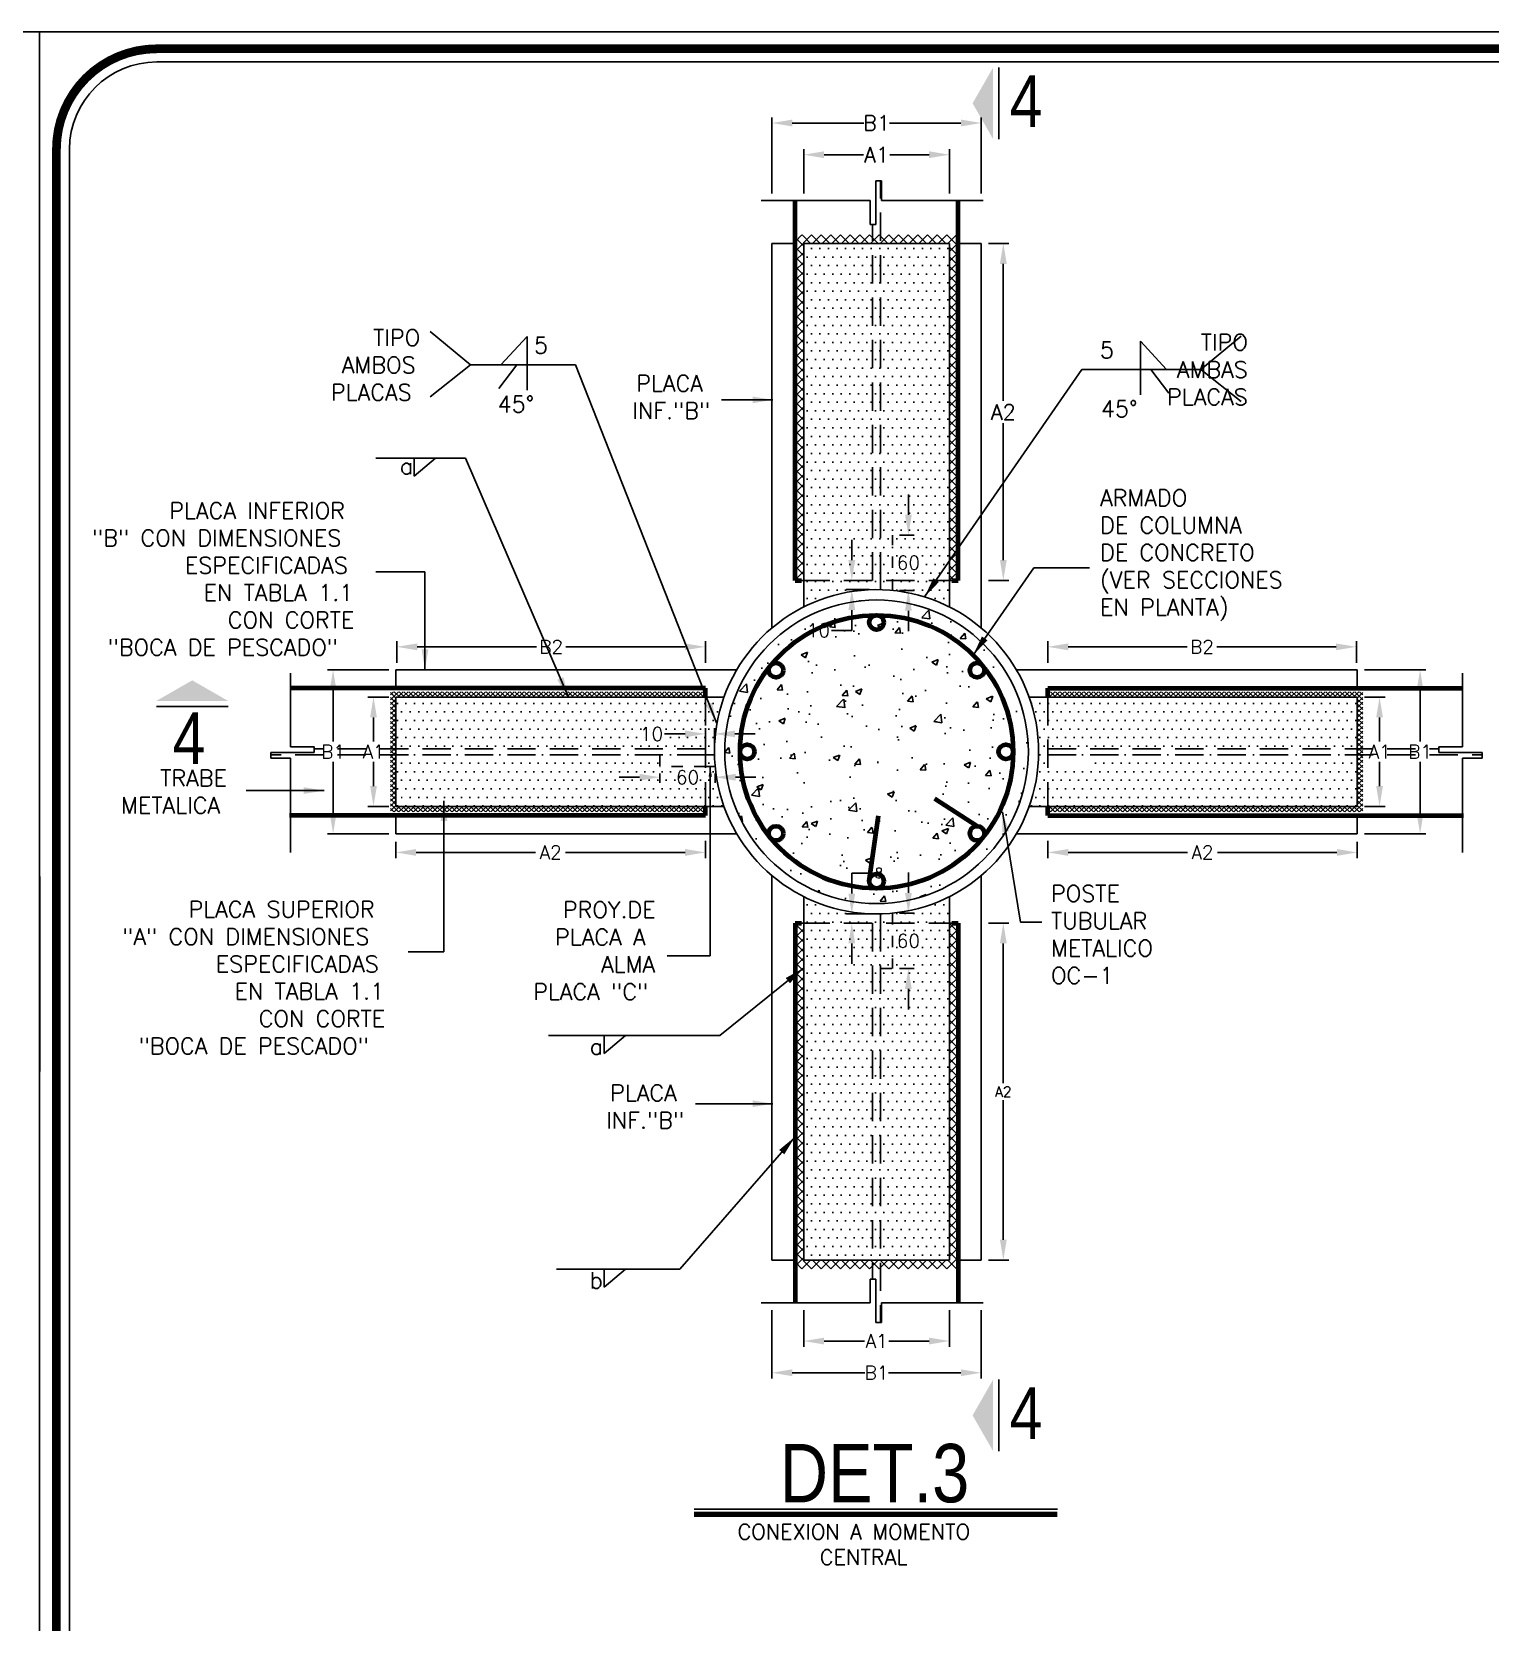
# Model space of a CAD drawing. Header units: millimetres. Extents: x -478 to -58, y -79 to 80.
# Drawn here: x -391.32 to -378.43, y 53.45 to 67.5 of the extents above; entities that cross this region are included whole.
import ezdxf

# ---------------------------------------------------------------- set-up
doc = ezdxf.new("R2010")
doc.units = ezdxf.units.MM
doc.header["$MEASUREMENT"] = 0
doc.linetypes.add('DASHED2', pattern=[0.375, 0.25, -0.125])
doc.layers.get('Defpoints').update_dxf_attribs({"color": 71})
for name, color, linetype in [('ACERO', 40, 'Continuous'), ('cimentacion', 2, 'Continuous'), ('L1', 1, 'Continuous'), ('MURO', 4, 'Continuous'), ('PROY', 2, 'DASHED2'), ('texto', 5, 'Continuous')]:
    doc.layers.add(name, color=color, linetype=linetype)
doc.layers.add('cajones', color=150, linetype='Continuous', lineweight=0)
doc.styles.add('GRAN', font='swissck.ttf', dxfattribs={"height": 0.3})
doc.styles.add('PEQ', font='simplex.shx', dxfattribs={"height": 0.09})
doc.styles.add('ROMANS', font='simplex.shx')
doc.dimstyles.new('STANDARD$0', dxfattribs={"dimtxt": 0.135, "dimasz": 0.095, "dimexe": 0.09, "dimexo": 0.05, "dimgap": 0.09, "dimtad": 0, "dimtih": 1, "dimtoh": 1, "dimdec": 0, "dimlfac": 100, "dimzin": 0, "dimdsep": 46, "dimtxsty": 'ROMANS', "dimcen": 0.09, "dimclrd": 1, "dimclre": 1, "dimclrt": 5, "dimadec": 0, "dimazin": 0, "dimtfac": 1, "dimtdec": 0, "dimtofl": 0, "dimtmove": 0, "dimatfit": 1, "dimfxl": 1, "dimtolj": 1, "dimtzin": 0, "dimarcsym": 0})
doc.dimstyles.new('STANDARD$7', dxfattribs={"dimtxt": 0.6, "dimasz": 0.09, "dimexe": 0.18, "dimexo": 0.0625, "dimgap": 0.09, "dimtad": 0, "dimtih": 1, "dimtoh": 1, "dimzin": 0, "dimdsep": 46, "dimtxsty": 'PEQ', "dimcen": 0.09, "dimclrd": 1, "dimclre": 1, "dimadec": 0, "dimazin": 0, "dimtfac": 1, "dimtdec": 4, "dimtofl": 0, "dimtmove": 0, "dimatfit": 1, "dimfxl": 1, "dimtolj": 1, "dimtzin": 0, "dimarcsym": 0})
pattern_1 = [(50, (-923.9858, -213.29096), (0.5771434, -0.0504935), [0.06034875, -0.66383625]), (355, (-923.9858, -213.29096), (-0.11164626, 0.6052514), [0.048279, -0.531069]), (100.4514, (-923.9377, -213.29517), (0.46549757, 0.55475753), [0.05128854, -0.564174]), (46.1842, (-923.9858, -213.13), (0.8587555, -0.1331849), [0.0905231, -0.9957544]), (96.6356, (-923.9142, -213.1411), (0.7520763, 0.783824), [0.0769328, -0.8462609]), (351.1842, (-923.9858, -213.13), (0.7520757, 0.7838245), [0.0724185, -0.7966035]), (21, (-923.90533, -213.17027), (0.48030126, -0.3239673), [0.06034875, -0.66383625]), (326, (-923.9053, -213.17027), (0.1957837, 0.583492), [0.048279, -0.531069]), (71.4514, (-923.8653, -213.19726), (0.67608514, 0.25952416), [0.05128854, -0.564174]), (37.5, (-923.9858, -213.29096), (0.00978443, 0.26786304), [0, -0.5246318, 0, -0.5391155, 0, -0.53308063]), (7.5, (-923.9858, -213.29096), (0.2116789, 0.31736338), [0, -0.3073763, 0, -0.51256205, 0, -0.20317412]), (327.5, (-924.16523, -213.29096), (0.42954022, -0.01814878), [0, -0.2011625, 0, -0.627627, 0, -0.83281275]), (317.5, (-924.2457, -213.29096), (0.46926075, 0.08054947), [0, -0.26151125, 0, -0.4168087, 0, -0.59141775])]
pattern_2 = [(0, (-923.98579, -212.26549), (0.037717969, 0.0754359375), [0, -0.0754359375])]

# ---------------------------------------------------------------- blocks, each defined once
blk = doc.blocks.new('*D146')
at = {"layer": 'Defpoints', "color": 0}
for p in [(-385.367, 61.298), (-385.367, 61.166), (-385.286, 61.134)]:
    blk.add_point(p, dxfattribs=at)
at = {"layer": 'texto', "color": 1, "lineweight": -2}
for p, q in [((-385.547, 61.298), (-385.727, 61.298)), ((-385.367, 61.228), (-385.367, 61.348)), ((-385.286, 61.197), (-385.286, 61.348)), ((-385.106, 61.298), (-384.926, 61.298))]:
    blk.add_line(p, q, dxfattribs=at)
at = {"layer": 'texto', "color": 1}
for points in [[(-385.547, 61.328), (-385.547, 61.268), (-385.367, 61.298)], [(-385.106, 61.328), (-385.106, 61.268), (-385.286, 61.298)]]:
    blk.add_solid(points, dxfattribs=at)
at = {"layer": 'texto', "insert": (-385.843, 61.298), "char_height": 0.09, "attachment_point": 5, "style": 'PEQ'}
blk.add_mtext('\\A1;{\\H1.3333x;10}', dxfattribs=at)
blk = doc.blocks.new('*D147')
at = {"layer": 'Defpoints', "color": 0}
for p in [(-385.769, 61.009), (-385.28, 61.009), (-385.28, 60.915)]:
    blk.add_point(p, dxfattribs=at)
at = {"layer": 'texto', "color": 1, "lineweight": -2}
for p, q in [((-385.949, 60.915), (-386.129, 60.915)), ((-385.769, 60.947), (-385.769, 60.865)), ((-385.28, 60.947), (-385.28, 60.865)), ((-385.1, 60.915), (-384.92, 60.915))]:
    blk.add_line(p, q, dxfattribs=at)
at = {"layer": 'texto', "color": 1}
for points in [[(-385.949, 60.945), (-385.949, 60.885), (-385.769, 60.915)], [(-385.1, 60.945), (-385.1, 60.885), (-385.28, 60.915)]]:
    blk.add_solid(points, dxfattribs=at)
at = {"layer": 'texto', "insert": (-385.525, 60.915), "char_height": 0.09, "attachment_point": 5, "style": 'PEQ'}
blk.add_mtext('\\A1;{\\H1.3333x;60}', dxfattribs=at)
blk = doc.blocks.new('*D148')
at = {"layer": 'Defpoints', "color": 0}
for p in [(-388.103, 60.409), (-385.367, 60.416), (-388.103, 60.251)]:
    blk.add_point(p, dxfattribs=at)
at = {"layer": 'texto', "color": 1, "lineweight": -2}
for p, q in [((-388.103, 60.346), (-388.103, 60.201)), ((-385.367, 60.353), (-385.367, 60.201)), ((-387.923, 60.251), (-386.868, 60.251)), ((-385.547, 60.251), (-386.602, 60.251))]:
    blk.add_line(p, q, dxfattribs=at)
at = {"layer": 'texto', "color": 1}
for points in [[(-387.923, 60.281), (-387.923, 60.221), (-388.103, 60.251)], [(-385.547, 60.281), (-385.547, 60.221), (-385.367, 60.251)]]:
    blk.add_solid(points, dxfattribs=at)
at = {"layer": 'texto', "insert": (-386.735, 60.251), "char_height": 0.09, "attachment_point": 5, "style": 'PEQ'}
blk.add_mtext('\\A1;{\\H1.3333x;A2}', dxfattribs=at)
blk = doc.blocks.new('*D149')
at = {"layer": 'Defpoints', "color": 0}
for p in [(-385.367, 62.067), (-388.094, 61.864), (-385.367, 61.864)]:
    blk.add_point(p, dxfattribs=at)
at = {"layer": 'texto', "color": 1, "lineweight": -2}
for p, q in [((-388.094, 61.927), (-388.094, 62.117)), ((-385.367, 61.927), (-385.367, 62.117)), ((-387.914, 62.067), (-386.86, 62.067)), ((-385.547, 62.067), (-386.6, 62.067))]:
    blk.add_line(p, q, dxfattribs=at)
at = {"layer": 'texto', "color": 1}
for points in [[(-387.914, 62.097), (-387.914, 62.037), (-388.094, 62.067)], [(-385.547, 62.097), (-385.547, 62.037), (-385.367, 62.067)]]:
    blk.add_solid(points, dxfattribs=at)
at = {"layer": 'texto', "insert": (-386.73, 62.067), "char_height": 0.09, "attachment_point": 5, "style": 'PEQ'}
blk.add_mtext('\\A1;{\\H1.3333x;B2}', dxfattribs=at)
blk = doc.blocks.new('*D150')
at = {"layer": 'Defpoints', "color": 0}
for p in [(-382.341, 62.067), (-382.341, 61.864), (-379.614, 61.864)]:
    blk.add_point(p, dxfattribs=at)
at = {"layer": 'texto', "color": 1, "lineweight": -2}
for p, q in [((-382.341, 61.927), (-382.341, 62.117)), ((-379.614, 61.927), (-379.614, 62.117)), ((-382.161, 62.067), (-381.108, 62.067)), ((-379.794, 62.067), (-380.848, 62.067))]:
    blk.add_line(p, q, dxfattribs=at)
at = {"layer": 'texto', "color": 1}
for points in [[(-382.161, 62.097), (-382.161, 62.037), (-382.341, 62.067)], [(-379.794, 62.097), (-379.794, 62.037), (-379.614, 62.067)]]:
    blk.add_solid(points, dxfattribs=at)
at = {"layer": 'texto', "insert": (-380.978, 62.067), "char_height": 0.09, "attachment_point": 5, "style": 'PEQ'}
blk.add_mtext('\\A1;{\\H1.3333x;B2}', dxfattribs=at)
blk = doc.blocks.new('*D151')
at = {"layer": 'Defpoints', "color": 0}
for p in [(-388.103, 61.623), (-388.3, 60.657), (-388.103, 60.657)]:
    blk.add_point(p, dxfattribs=at)
at = {"layer": 'texto', "color": 1, "lineweight": -2}
for p, q in [((-388.165, 61.623), (-388.35, 61.623)), ((-388.3, 61.443), (-388.3, 61.23)), ((-388.3, 60.837), (-388.3, 61.05)), ((-388.165, 60.657), (-388.35, 60.657))]:
    blk.add_line(p, q, dxfattribs=at)
at = {"layer": 'texto', "color": 1}
for points in [[(-388.33, 61.443), (-388.27, 61.443), (-388.3, 61.623)], [(-388.33, 60.837), (-388.27, 60.837), (-388.3, 60.657)]]:
    blk.add_solid(points, dxfattribs=at)
at = {"layer": 'texto', "insert": (-388.3, 61.14), "char_height": 0.09, "attachment_point": 5, "style": 'PEQ'}
blk.add_mtext('\\A1;{\\H1.3333x;A1}', dxfattribs=at)
blk = doc.blocks.new('*D152')
at = {"layer": 'Defpoints', "color": 0}
for p in [(-388.103, 61.864), (-388.657, 60.416), (-388.103, 60.416)]:
    blk.add_point(p, dxfattribs=at)
at = {"layer": 'texto', "color": 1, "lineweight": -2}
for p, q in [((-388.165, 61.864), (-388.707, 61.864)), ((-388.657, 61.684), (-388.657, 61.23)), ((-388.657, 60.596), (-388.657, 61.05)), ((-388.165, 60.416), (-388.707, 60.416))]:
    blk.add_line(p, q, dxfattribs=at)
at = {"layer": 'texto', "color": 1}
for points in [[(-388.687, 61.684), (-388.627, 61.684), (-388.657, 61.864)], [(-388.687, 60.596), (-388.627, 60.596), (-388.657, 60.416)]]:
    blk.add_solid(points, dxfattribs=at)
at = {"layer": 'texto', "insert": (-388.657, 61.14), "char_height": 0.09, "attachment_point": 5, "style": 'PEQ'}
blk.add_mtext('\\A1;{\\H1.3333x;B1}', dxfattribs=at)
blk = doc.blocks.new('*D153')
at = {"layer": 'Defpoints', "color": 0}
for p in [(-382.341, 60.416), (-379.606, 60.409), (-379.606, 60.251)]:
    blk.add_point(p, dxfattribs=at)
at = {"layer": 'texto', "color": 1, "lineweight": -2}
for p, q in [((-382.341, 60.353), (-382.341, 60.201)), ((-379.606, 60.346), (-379.606, 60.201)), ((-382.161, 60.251), (-381.106, 60.251)), ((-379.786, 60.251), (-380.841, 60.251))]:
    blk.add_line(p, q, dxfattribs=at)
at = {"layer": 'texto', "color": 1}
for points in [[(-382.161, 60.281), (-382.161, 60.221), (-382.341, 60.251)], [(-379.786, 60.281), (-379.786, 60.221), (-379.606, 60.251)]]:
    blk.add_solid(points, dxfattribs=at)
at = {"layer": 'texto', "insert": (-380.974, 60.251), "char_height": 0.09, "attachment_point": 5, "style": 'PEQ'}
blk.add_mtext('\\A1;{\\H1.3333x;A2}', dxfattribs=at)
blk = doc.blocks.new('*D154')
at = {"layer": 'Defpoints', "color": 0}
for p in [(-379.606, 61.623), (-379.606, 60.657), (-379.409, 60.657)]:
    blk.add_point(p, dxfattribs=at)
at = {"layer": 'texto', "color": 1, "lineweight": -2}
for p, q in [((-379.543, 61.623), (-379.359, 61.623)), ((-379.409, 61.443), (-379.409, 61.23)), ((-379.409, 60.837), (-379.409, 61.05)), ((-379.543, 60.657), (-379.359, 60.657))]:
    blk.add_line(p, q, dxfattribs=at)
at = {"layer": 'texto', "color": 1}
for points in [[(-379.439, 61.443), (-379.379, 61.443), (-379.409, 61.623)], [(-379.439, 60.837), (-379.379, 60.837), (-379.409, 60.657)]]:
    blk.add_solid(points, dxfattribs=at)
at = {"layer": 'texto', "insert": (-379.409, 61.14), "char_height": 0.09, "attachment_point": 5, "style": 'PEQ'}
blk.add_mtext('\\A1;{\\H1.3333x;A1}', dxfattribs=at)
blk = doc.blocks.new('*D155')
at = {"layer": 'Defpoints', "color": 0}
for p in [(-379.606, 61.864), (-379.606, 60.416), (-379.051, 60.416)]:
    blk.add_point(p, dxfattribs=at)
at = {"layer": 'texto', "color": 1, "lineweight": -2}
for p, q in [((-379.543, 61.864), (-379.001, 61.864)), ((-379.051, 61.684), (-379.051, 61.23)), ((-379.051, 60.596), (-379.051, 61.05)), ((-379.543, 60.416), (-379.001, 60.416))]:
    blk.add_line(p, q, dxfattribs=at)
at = {"layer": 'texto', "color": 1}
for points in [[(-379.081, 61.684), (-379.021, 61.684), (-379.051, 61.864)], [(-379.081, 60.596), (-379.021, 60.596), (-379.051, 60.416)]]:
    blk.add_solid(points, dxfattribs=at)
at = {"layer": 'texto', "insert": (-379.051, 61.14), "char_height": 0.09, "attachment_point": 5, "style": 'PEQ'}
blk.add_mtext('\\A1;{\\H1.3333x;B1}', dxfattribs=at)
blk = doc.blocks.new('*D156')
at = {"layer": 'Defpoints', "color": 0}
for p in [(-384.073, 59.708), (-383.854, 59.708), (-383.854, 59.627)]:
    blk.add_point(p, dxfattribs=at)
at = {"layer": 'texto', "color": 1, "lineweight": -2}
for p, q in [((-384.073, 59.888), (-384.073, 60.068)), ((-384.073, 60.068), (-383.893, 60.068)), ((-383.917, 59.708), (-384.123, 59.708)), ((-383.917, 59.627), (-384.123, 59.627)), ((-384.073, 59.447), (-384.073, 59.267))]:
    blk.add_line(p, q, dxfattribs=at)
at = {"layer": 'texto', "color": 1}
for points in [[(-384.103, 59.888), (-384.043, 59.888), (-384.073, 59.708)], [(-384.103, 59.447), (-384.043, 59.447), (-384.073, 59.627)]]:
    blk.add_solid(points, dxfattribs=at)
at = {"layer": 'texto', "insert": (-383.833, 60.068), "char_height": 0.09, "attachment_point": 5, "style": 'PEQ'}
blk.add_mtext('\\A1;8', dxfattribs=at)
blk = doc.blocks.new('*D157')
at = {"layer": 'Defpoints', "color": 0}
for p in [(-382.929, 59.627), (-382.929, 56.65), (-382.734, 56.65)]:
    blk.add_point(p, dxfattribs=at)
at = {"layer": 'texto', "color": 1, "lineweight": -2}
for p, q in [((-382.866, 59.627), (-382.684, 59.627)), ((-382.734, 59.447), (-382.734, 58.213)), ((-382.734, 56.83), (-382.734, 58.063)), ((-382.866, 56.65), (-382.684, 56.65))]:
    blk.add_line(p, q, dxfattribs=at)
at = {"layer": 'texto', "color": 1}
for points in [[(-382.764, 59.447), (-382.704, 59.447), (-382.734, 59.627)], [(-382.764, 56.83), (-382.704, 56.83), (-382.734, 56.65)]]:
    blk.add_solid(points, dxfattribs=at)
at = {"layer": 'texto', "insert": (-382.734, 58.138), "char_height": 0.09, "attachment_point": 5, "style": 'PEQ'}
blk.add_mtext('\\A1;A2', dxfattribs=at)
blk = doc.blocks.new('*D158')
at = {"layer": 'Defpoints', "color": 0}
for p in [(-384.498, 56.272), (-383.21, 56.272), (-383.21, 55.935)]:
    blk.add_point(p, dxfattribs=at)
at = {"layer": 'texto', "color": 1, "lineweight": -2}
for p, q in [((-384.498, 56.209), (-384.498, 55.885)), ((-383.21, 56.209), (-383.21, 55.885)), ((-384.318, 55.935), (-383.961, 55.935)), ((-383.39, 55.935), (-383.747, 55.935))]:
    blk.add_line(p, q, dxfattribs=at)
at = {"layer": 'texto', "color": 1}
for points in [[(-384.318, 55.965), (-384.318, 55.905), (-384.498, 55.935)], [(-383.39, 55.965), (-383.39, 55.905), (-383.21, 55.935)]]:
    blk.add_solid(points, dxfattribs=at)
at = {"layer": 'texto', "insert": (-383.854, 55.935), "char_height": 0.09, "attachment_point": 5, "style": 'PEQ'}
blk.add_mtext('\\A1;{\\H1.3333x;A1}', dxfattribs=at)
blk = doc.blocks.new('*D159')
at = {"layer": 'Defpoints', "color": 0}
for p in [(-384.78, 56.272), (-382.929, 56.272), (-382.929, 55.655)]:
    blk.add_point(p, dxfattribs=at)
at = {"layer": 'texto', "color": 1, "lineweight": -2}
for p, q in [((-384.78, 56.209), (-384.78, 55.605)), ((-382.929, 56.209), (-382.929, 55.605)), ((-384.6, 55.655), (-383.958, 55.655)), ((-383.109, 55.655), (-383.75, 55.655))]:
    blk.add_line(p, q, dxfattribs=at)
at = {"layer": 'texto', "color": 1}
for points in [[(-384.6, 55.685), (-384.6, 55.625), (-384.78, 55.655)], [(-383.109, 55.685), (-383.109, 55.625), (-382.929, 55.655)]]:
    blk.add_solid(points, dxfattribs=at)
at = {"layer": 'texto', "insert": (-383.854, 55.655), "char_height": 0.09, "attachment_point": 5, "style": 'PEQ'}
blk.add_mtext('\\A1;{\\H1.3333x;B1}', dxfattribs=at)
blk = doc.blocks.new('*D160')
at = {"layer": 'Defpoints', "color": 0}
for p in [(-383.714, 59.714), (-383.714, 59.225), (-383.573, 59.225)]:
    blk.add_point(p, dxfattribs=at)
at = {"layer": 'texto', "color": 1, "lineweight": -2}
for p, q in [((-383.573, 59.894), (-383.573, 60.074)), ((-383.652, 59.714), (-383.523, 59.714)), ((-383.652, 59.225), (-383.523, 59.225)), ((-383.573, 59.045), (-383.573, 58.865))]:
    blk.add_line(p, q, dxfattribs=at)
at = {"layer": 'texto', "color": 1}
for points in [[(-383.603, 59.894), (-383.543, 59.894), (-383.573, 59.714)], [(-383.603, 59.045), (-383.543, 59.045), (-383.573, 59.225)]]:
    blk.add_solid(points, dxfattribs=at)
at = {"layer": 'texto', "insert": (-383.573, 59.47), "char_height": 0.09, "attachment_point": 5, "style": 'PEQ'}
blk.add_mtext('\\A1;{\\H1.3333x;60}', dxfattribs=at)
blk = doc.blocks.new('*D161')
at = {"layer": 'Defpoints', "color": 0}
for p in [(-384.073, 62.572), (-383.854, 62.653), (-383.854, 62.572)]:
    blk.add_point(p, dxfattribs=at)
at = {"layer": 'texto', "color": 1, "lineweight": -2}
for p, q in [((-384.073, 62.833), (-384.073, 63.013)), ((-383.917, 62.653), (-384.123, 62.653)), ((-383.917, 62.572), (-384.123, 62.572)), ((-384.073, 62.392), (-384.073, 62.212)), ((-384.073, 62.212), (-384.253, 62.212))]:
    blk.add_line(p, q, dxfattribs=at)
at = {"layer": 'texto', "color": 1}
for points in [[(-384.103, 62.833), (-384.043, 62.833), (-384.073, 62.653)], [(-384.103, 62.392), (-384.043, 62.392), (-384.073, 62.572)]]:
    blk.add_solid(points, dxfattribs=at)
at = {"layer": 'texto', "insert": (-384.368, 62.212), "char_height": 0.09, "attachment_point": 5, "style": 'PEQ'}
blk.add_mtext('\\A1;{\\H1.3333x;10}', dxfattribs=at)
blk = doc.blocks.new('*D162')
at = {"layer": 'Defpoints', "color": 0}
for p in [(-382.929, 65.63), (-382.734, 65.63), (-382.929, 62.653)]:
    blk.add_point(p, dxfattribs=at)
at = {"layer": 'texto', "color": 1, "lineweight": -2}
for p, q in [((-382.866, 65.63), (-382.684, 65.63)), ((-382.734, 65.45), (-382.734, 64.239)), ((-382.734, 62.833), (-382.734, 64.044)), ((-382.866, 62.653), (-382.684, 62.653))]:
    blk.add_line(p, q, dxfattribs=at)
at = {"layer": 'texto', "color": 1}
for points in [[(-382.764, 65.45), (-382.704, 65.45), (-382.734, 65.63)], [(-382.764, 62.833), (-382.704, 62.833), (-382.734, 62.653)]]:
    blk.add_solid(points, dxfattribs=at)
at = {"layer": 'texto', "insert": (-382.734, 64.141), "char_height": 0.09, "attachment_point": 5, "style": 'PEQ'}
blk.add_mtext('\\A1;{\\H1.5x;A2}', dxfattribs=at)
blk = doc.blocks.new('*D163')
at = {"layer": 'Defpoints', "color": 0}
for p in [(-383.21, 66.414), (-384.498, 66.008), (-383.21, 66.008)]:
    blk.add_point(p, dxfattribs=at)
at = {"layer": 'texto', "color": 1, "lineweight": -2}
for p, q in [((-384.498, 66.071), (-384.498, 66.464)), ((-383.21, 66.071), (-383.21, 66.464)), ((-384.318, 66.414), (-383.971, 66.414)), ((-383.39, 66.414), (-383.737, 66.414))]:
    blk.add_line(p, q, dxfattribs=at)
at = {"layer": 'texto', "color": 1}
for points in [[(-384.318, 66.444), (-384.318, 66.384), (-384.498, 66.414)], [(-383.39, 66.444), (-383.39, 66.384), (-383.21, 66.414)]]:
    blk.add_solid(points, dxfattribs=at)
at = {"layer": 'texto', "insert": (-383.854, 66.414), "char_height": 0.09, "attachment_point": 5, "style": 'PEQ'}
blk.add_mtext('\\A1;{\\H1.5x;A1}', dxfattribs=at)
blk = doc.blocks.new('*D164')
at = {"layer": 'Defpoints', "color": 0}
for p in [(-382.929, 66.694), (-384.78, 66.008), (-382.929, 66.008)]:
    blk.add_point(p, dxfattribs=at)
at = {"layer": 'texto', "color": 1, "lineweight": -2}
for p, q in [((-384.78, 66.071), (-384.78, 66.744)), ((-382.929, 66.071), (-382.929, 66.744)), ((-384.6, 66.694), (-383.968, 66.694)), ((-383.109, 66.694), (-383.741, 66.694))]:
    blk.add_line(p, q, dxfattribs=at)
at = {"layer": 'texto', "color": 1}
for points in [[(-384.6, 66.724), (-384.6, 66.664), (-384.78, 66.694)], [(-383.109, 66.724), (-383.109, 66.664), (-382.929, 66.694)]]:
    blk.add_solid(points, dxfattribs=at)
at = {"layer": 'texto', "insert": (-383.854, 66.694), "char_height": 0.09, "attachment_point": 5, "style": 'PEQ'}
blk.add_mtext('\\A1;{\\H1.5x;B1}', dxfattribs=at)
blk = doc.blocks.new('*D165')
at = {"layer": 'Defpoints', "color": 0}
for p in [(-383.714, 63.054), (-383.573, 63.054), (-383.714, 62.565)]:
    blk.add_point(p, dxfattribs=at)
at = {"layer": 'texto', "color": 1, "lineweight": -2}
for p, q in [((-383.573, 63.234), (-383.573, 63.414)), ((-383.652, 63.054), (-383.523, 63.054)), ((-383.652, 62.565), (-383.523, 62.565)), ((-383.573, 62.385), (-383.573, 62.205))]:
    blk.add_line(p, q, dxfattribs=at)
at = {"layer": 'texto', "color": 1}
for points in [[(-383.603, 63.234), (-383.543, 63.234), (-383.573, 63.054)], [(-383.603, 62.385), (-383.543, 62.385), (-383.573, 62.565)]]:
    blk.add_solid(points, dxfattribs=at)
at = {"layer": 'texto', "insert": (-383.573, 62.81), "char_height": 0.09, "attachment_point": 5, "style": 'PEQ'}
blk.add_mtext('\\A1;{\\H1.3333x;60}', dxfattribs=at)

msp = doc.modelspace()

# ---------------------------------------------------------------- hatches: boundary and pattern name
at = {"layer": 'L1'}
h = msp.add_hatch(dxfattribs=at)
h.set_pattern_fill('ANSI37', color=256, scale=0.48279, style=0)
h.set_pattern_definition([(315, (-923.98579, 335.57064), (-0.0426730104, -0.0426730104), []), (225, (-923.98579, 335.57064), (-0.0426730104, 0.0426730104), [])])
h.paths.add_polyline_path([(-383.134, 62.65258), (-383.19032, 62.65258), (-383.21044, 62.65258), (-383.21044, 65.62979), (-383.81875, 65.62979), (-383.81875, 65.70623), (-383.134, 65.70623)])
h.paths.add_polyline_path([(-384.49788, 62.65258), (-384.51799, 62.65258), (-384.57432, 62.65258), (-384.57432, 65.70623), (-383.88956, 65.70623), (-383.88956, 65.62979), (-384.49788, 65.62979)])
h.paths.add_polyline_path([(-383.81875, 65.62979), (-383.88956, 65.62979), (-383.88956, 65.70623), (-383.81875, 65.70623)])
h = msp.add_hatch(dxfattribs=at)
h.set_pattern_fill('DOTS', color=256, scale=1.206975, style=0)
h.set_pattern_definition([(0, (-923.98579, 335.57064), (0.037717969, -0.0754359375), [0, -0.0754359375])])
h.paths.add_polyline_path([(-383.21044, 62.65258), (-383.81875, 62.65258), (-383.81875, 65.62979), (-383.21044, 65.62979)])
h.paths.add_polyline_path([(-383.81875, 62.65258), (-383.88956, 62.65258), (-383.88956, 65.62979), (-383.81875, 65.62979)])
h.paths.add_polyline_path([(-383.88956, 62.65258), (-384.49788, 62.65258), (-384.49788, 65.62979), (-383.88956, 65.62979)])
h.paths.add_polyline_path([(-383.21044, 62.65258), (-383.21044, 62.41931, 0.23738208), (-384.49788, 62.41931), (-384.49788, 62.65258)])
h = msp.add_hatch(dxfattribs=at)
h.set_pattern_fill('AR-CONC', color=256, scale=0.080465, style=0)
h.set_pattern_definition(pattern_1)
h.paths.add_polyline_path([(-385.19551, 61.13984, 1), (-382.51281, 61.13984, 1)])
h = msp.add_hatch(dxfattribs=at)
h.set_pattern_fill('AR-CONC', color=256, scale=0.080465, style=0)
h.set_pattern_definition(pattern_1)
h.paths.add_polyline_path([(-383.0299, 61.86036, -0.62813416), (-382.92542, 61.91071, 0.22309859), (-383.85416, 62.34681, -0.41421356), (-383.78978, 62.28244, -1), (-383.91853, 62.28244, -0.41421356), (-383.85416, 62.34681, 0.22309859), (-384.78289, 61.91071, -0.62813416), (-384.67841, 61.86036, -1.26405185), (-384.80034, 61.88919, 0.16903957), (-385.06113, 61.13984, -1), (-384.93239, 61.13984, -1), (-385.06113, 61.13984, 0.16903957), (-384.80034, 60.39049, -0.116628), (-384.80716, 60.41932, -1), (-384.67841, 60.41932, -0.62813416), (-384.78289, 60.36897, 0.22309859), (-383.85416, 59.93286, -0.41421356), (-383.91853, 59.99724, -1), (-383.78978, 59.99724, -0.41421356), (-383.85416, 59.93286, 0.22309859), (-382.92542, 60.36897, -0.62813416), (-383.0299, 60.41932, -1.26405185), (-382.90797, 60.39049, 0.16903957), (-382.64718, 61.13984, -1), (-382.77593, 61.13984, -1), (-382.64718, 61.13984, 0.16903957), (-382.90797, 61.88919, -0.116628), (-382.90116, 61.86036, -1)])
h = msp.add_hatch(dxfattribs=at)
h.set_pattern_fill('ANSI37', color=256, scale=0.241395, style=0)
h.set_pattern_definition([(45, (-923.985792, -212.26549), (-0.0213365052, 0.0213365052), []), (135, (-923.985792, -212.26549), (-0.0213365052, -0.0213365052), [])])
h.paths.add_polyline_path([(-385.3669, 61.67091), (-388.15099, 61.67091), (-388.15099, 61.16559), (-388.10271, 61.16559), (-388.10271, 61.62263), (-385.3669, 61.62263)])
h.paths.add_polyline_path([(-388.10271, 61.16559), (-388.15099, 61.16559), (-388.15099, 61.11409), (-388.10271, 61.11409)])
h.paths.add_polyline_path([(-388.10271, 61.11409), (-388.15099, 61.11409), (-388.15099, 60.60877), (-385.3669, 60.60877), (-385.3669, 60.65705), (-388.10271, 60.65705)])
h = msp.add_hatch(dxfattribs=at)
h.set_pattern_fill('ANSI37', color=256, scale=0.241395, style=0)
h.set_pattern_definition([(135, (156.277478, -212.26549), (0.0213365052, 0.0213365052), []), (45, (156.277478, -212.26549), (0.0213365052, -0.0213365052), [])])
h.paths.add_polyline_path([(-382.34141, 61.67091), (-379.55733, 61.67091), (-379.55733, 61.16559), (-379.6056, 61.16559), (-379.6056, 61.62263), (-382.34141, 61.62263)])
h.paths.add_polyline_path([(-379.6056, 61.16559), (-379.55733, 61.16559), (-379.55733, 61.11409), (-379.6056, 61.11409)])
h.paths.add_polyline_path([(-379.6056, 61.11409), (-379.55733, 61.11409), (-379.55733, 60.60877), (-382.34141, 60.60877), (-382.34141, 60.65705), (-379.6056, 60.65705)])
h = msp.add_hatch(dxfattribs=at)
h.set_pattern_fill('DOTS', color=256, scale=1.206975, style=0)
h.set_pattern_definition(pattern_2)
h.paths.add_polyline_path([(-385.3669, 61.62263), (-388.10271, 61.62263), (-388.10271, 61.16559), (-385.3669, 61.16559)])
h.paths.add_polyline_path([(-385.3669, 61.16559), (-388.10271, 61.16559), (-388.10271, 61.11409), (-385.3669, 61.11409)])
h.paths.add_polyline_path([(-385.3669, 61.00948), (-385.76921, 61.00948), (-385.76921, 61.11409), (-388.10271, 61.11409), (-388.10271, 60.65705), (-385.3669, 60.65705)])
h.paths.add_polyline_path([(-385.20261, 61.62263), (-385.3669, 61.62263), (-385.3669, 61.11409), (-385.2862, 61.11409, -0.00449465), (-385.28643, 61.13984, -0.08616535)])
h.paths.add_polyline_path([(-385.2862, 61.11409), (-385.3669, 61.11409), (-385.3669, 61.00948), (-385.28049, 61.00948, -0.01829175)])
h.paths.add_polyline_path([(-385.28049, 61.00948), (-385.3669, 61.00948), (-385.3669, 60.65705), (-385.20261, 60.65705, -0.06325287)])
h.paths.add_polyline_path([(-385.91477, 61.19856), (-385.65356, 61.19856), (-385.65356, 61.3977), (-385.91477, 61.3977)], flags=24)
h.paths.add_polyline_path([(-385.63995, 60.8336), (-385.40976, 60.8336), (-385.40976, 60.99654), (-385.63995, 60.99654)], flags=24)
h = msp.add_hatch(dxfattribs=at)
h.set_pattern_fill('DOTS', color=256, scale=1.206975, style=0)
h.set_pattern_definition([(180, (156.27748, -212.26549), (-0.037717969, 0.0754359375), [0, -0.0754359375])])
h.paths.add_polyline_path([(-382.34141, 61.62263), (-379.6056, 61.62263), (-379.6056, 61.16559), (-382.34141, 61.16559)])
h.paths.add_polyline_path([(-382.34141, 61.16559), (-379.6056, 61.16559), (-379.6056, 61.11409), (-382.34141, 61.11409)])
h.paths.add_polyline_path([(-382.34141, 61.00948), (-381.9391, 61.00948), (-381.9391, 61.11409), (-379.6056, 61.11409), (-379.6056, 60.65705), (-382.34141, 60.65705)])
h.paths.add_polyline_path([(-382.5057, 61.62263), (-382.34141, 61.62263), (-382.34141, 61.11409), (-382.42211, 61.11409, 0.00449465), (-382.42188, 61.13984, 0.08616535)])
h.paths.add_polyline_path([(-382.42211, 61.11409), (-382.34141, 61.11409), (-382.34141, 61.00948), (-382.42782, 61.00948, 0.01829175)])
h.paths.add_polyline_path([(-382.42782, 61.00948), (-382.34141, 61.00948), (-382.34141, 60.65705), (-382.5057, 60.65705, 0.06325287)])
h.paths.add_polyline_path([(-381.79354, 61.19856), (-382.05476, 61.19856), (-382.05476, 61.3977), (-381.79354, 61.3977)], flags=24)
h.paths.add_polyline_path([(-382.06837, 60.8336), (-382.29856, 60.8336), (-382.29856, 60.99654), (-382.06837, 60.99654)], flags=24)
h = msp.add_hatch(dxfattribs=at)
h.set_pattern_fill('DOTS', color=256, scale=1.206975, style=0)
h.set_pattern_definition(pattern_2)
h.paths.add_polyline_path([(-388.10271, 61.16559), (-388.10271, 61.11409), (-385.3669, 61.11409), (-385.3669, 61.16559)])
h = msp.add_hatch(dxfattribs=at)
h.set_pattern_fill('DOTS', color=256, scale=1.206975, style=0)
h.set_pattern_definition([(0, (-923.98579, -213.29096), (0.037717969, 0.0754359375), [0, -0.0754359375])])
h.paths.add_polyline_path([(-383.21044, 59.6271), (-383.81875, 59.6271), (-383.81875, 56.64989), (-383.21044, 56.64989)])
h.paths.add_polyline_path([(-383.81875, 59.6271), (-383.88956, 59.6271), (-383.88956, 56.64989), (-383.81875, 56.64989)])
h.paths.add_polyline_path([(-383.88956, 59.6271), (-384.49788, 59.6271), (-384.49788, 56.64989), (-383.88956, 56.64989)])
h.paths.add_polyline_path([(-383.21044, 59.6271), (-383.21044, 59.86037, -0.23738208), (-384.49788, 59.86037), (-384.49788, 59.6271)])
h = msp.add_hatch(dxfattribs=at)
h.set_pattern_fill('ANSI37', color=256, scale=0.48279, style=0)
h.set_pattern_definition([(45, (-923.98579, -213.29096), (-0.0426730104, 0.0426730104), []), (135, (-923.98579, -213.29096), (-0.0426730104, -0.0426730104), [])])
h.paths.add_polyline_path([(-383.134, 59.6271), (-383.19032, 59.6271), (-383.21044, 59.6271), (-383.21044, 56.64989), (-383.81875, 56.64989), (-383.81875, 56.57345), (-383.134, 56.57345)])
h.paths.add_polyline_path([(-384.49788, 59.6271), (-384.51799, 59.6271), (-384.57432, 59.6271), (-384.57432, 56.57345), (-383.88956, 56.57345), (-383.88956, 56.64989), (-384.49788, 56.64989)])
h.paths.add_polyline_path([(-383.81875, 56.64989), (-383.88956, 56.64989), (-383.88956, 56.57345), (-383.81875, 56.57345)])

# ---------------------------------------------------------------- linework, layer by layer
at = {"layer": 'ACERO', "lineweight": 100}
for p, q in [((-382.96553, 60.48369), (-383.33958, 60.72525)), ((-383.91853, 59.99724), (-383.83667, 60.57463))]:
    msp.add_line(p, q, dxfattribs=at)
for centre, radius in [((-383.85416, 61.13984), 1.20697), ((-383.85416, 62.28244), 0.06437), ((-384.74279, 61.86036), 0.06437), ((-382.96553, 61.86036), 0.06437), ((-384.99676, 61.13984), 0.06437), ((-382.71155, 61.13984), 0.06437), ((-384.74279, 60.41932), 0.06437), ((-382.96553, 60.41932), 0.06437), ((-383.85416, 59.99724), 0.06437)]:
    msp.add_circle(centre, radius, dxfattribs=at)
at = {"layer": 'cajones'}
msp.add_line((-391.27793, 27.53702), (-391.24528, 60.03704), dxfattribs=at)
at = {"layer": 'cimentacion', "color": 4, "lineweight": 100, "ltscale": 2}
for p, q in [((-384.57432, 62.65258), (-384.57432, 66.00806)), ((-383.134, 62.65258), (-383.134, 66.00806)), ((-384.57432, 62.65258), (-384.51799, 62.65258)), ((-383.19032, 62.65258), (-383.134, 62.65258)), ((-385.3669, 61.70309), (-389.033, 61.70309)), ((-385.3669, 61.62263), (-385.3669, 61.70309)), ((-382.34141, 61.70309), (-378.67531, 61.70309)), ((-382.34141, 61.62263), (-382.34141, 61.70309)), ((-385.3669, 60.57658), (-389.04113, 60.57658)), ((-385.3669, 60.57658), (-385.3669, 60.65705)), ((-382.34141, 60.57658), (-382.34141, 60.65705)), ((-382.34141, 60.57658), (-378.66719, 60.57658)), ((-384.57432, 59.6271), (-384.57432, 56.27161)), ((-384.57432, 59.6271), (-384.51799, 59.6271)), ((-383.19032, 59.6271), (-383.134, 59.6271)), ((-383.134, 59.6271), (-383.134, 56.27161))]:
    msp.add_line(p, q, dxfattribs=at)
at = {"layer": 'L1'}
for p, q in [((-383.81055, 66.18182), (-383.86008, 66.18182)), ((-383.86008, 66.18182), (-383.86008, 65.7989)), ((-383.81055, 66.00806), (-383.81055, 66.18182)), ((-383.90962, 66.00806), (-384.87382, 66.00806)), ((-383.90962, 65.7989), (-383.90962, 66.00806)), ((-382.91283, 66.00806), (-383.81055, 66.00806)), ((-383.86008, 65.7989), (-383.90962, 65.7989)), ((-384.7795, 62.23307), (-384.7795, 65.62979)), ((-384.7795, 65.62979), (-384.57432, 65.62979)), ((-383.134, 65.62979), (-382.92881, 65.62979)), ((-382.92881, 62.23307), (-382.92881, 65.62979)), ((-387.44188, 64.55783), (-387.79889, 64.85333)), ((-386.94254, 64.80915), (-387.1733, 64.55783)), ((-386.94254, 64.55783), (-386.94254, 64.80915)), ((-381.52237, 64.51697), (-381.52237, 64.7683)), ((-381.52237, 64.7683), (-381.29161, 64.51697)), ((-380.98929, 64.51697), (-380.63228, 64.81247)), ((-387.44188, 64.55783), (-387.79889, 64.27485)), ((-387.03399, 64.55783), (-387.19279, 64.34878)), ((-386.94254, 64.55783), (-386.94254, 64.33375)), ((-381.52237, 64.51697), (-381.52237, 64.2929)), ((-381.43092, 64.51697), (-381.27212, 64.30792)), ((-380.98929, 64.51697), (-380.63228, 64.23399)), ((-387.75164, 63.73376), (-387.94065, 63.57379)), ((-387.94065, 63.57379), (-387.94065, 63.73376)), ((-389.033, 61.18254), (-389.033, 61.83414)), ((-385.08986, 61.86402), (-388.10271, 61.86402)), ((-388.10271, 61.70309), (-388.10271, 61.86402)), ((-382.61845, 61.86402), (-379.6056, 61.86402)), ((-379.6056, 61.70309), (-379.6056, 61.86402)), ((-378.67531, 61.18254), (-378.67531, 61.83414)), ((-389.20676, 61.08348), (-389.20676, 61.13301)), ((-389.20676, 61.13301), (-388.82384, 61.13301)), ((-388.82384, 61.18254), (-389.033, 61.18254)), ((-388.82384, 61.13301), (-388.82384, 61.18254)), ((-378.88448, 61.13301), (-378.88448, 61.18254)), ((-378.88448, 61.18254), (-378.67531, 61.18254)), ((-378.50155, 61.13301), (-378.88448, 61.13301)), ((-378.50155, 61.13301), (-378.50155, 61.08348)), ((-389.033, 61.08348), (-389.20676, 61.08348)), ((-389.033, 60.25157), (-389.033, 61.08348)), ((-378.67531, 60.25157), (-378.67531, 61.08348)), ((-378.67531, 61.08348), (-378.50155, 61.08348)), ((-388.10271, 60.41565), (-388.10271, 60.57658)), ((-379.6056, 60.41565), (-379.6056, 60.57658)), ((-385.08986, 60.41565), (-388.10271, 60.41565)), ((-382.61845, 60.41565), (-379.6056, 60.41565)), ((-384.7795, 60.04661), (-384.7795, 56.64989)), ((-382.92881, 60.04661), (-382.92881, 56.64989)), ((-386.07348, 58.63471), (-386.26249, 58.47474)), ((-386.26249, 58.47474), (-386.26249, 58.63471)), ((-384.7795, 56.64989), (-384.57432, 56.64989)), ((-383.134, 56.64989), (-382.92881, 56.64989)), ((-386.07348, 56.56966), (-386.26249, 56.40969)), ((-386.26249, 56.40969), (-386.26249, 56.56966)), ((-383.86008, 56.48078), (-383.90962, 56.48078)), ((-383.90962, 56.48078), (-383.90962, 56.27161)), ((-383.86008, 56.09786), (-383.86008, 56.48078)), ((-383.90962, 56.27161), (-384.87382, 56.27161)), ((-382.91283, 56.27161), (-383.81055, 56.27161)), ((-383.81055, 56.27161), (-383.81055, 56.09786)), ((-383.81055, 56.09786), (-383.86008, 56.09786))]:
    msp.add_line(p, q, dxfattribs=at)
at = {"layer": 'MURO', "color": 6}
msp.add_circle((-383.85416, 61.13984), 1.34135, dxfattribs=at)
msp.add_arc((-383.85416, 61.13984), 1.43228, 199.698989, 160.301011, dxfattribs=at)
at = {"layer": 'PROY'}
for p, q in [((-383.81875, 62.65258), (-383.81875, 66.18182)), ((-383.88956, 62.65258), (-383.88956, 65.7989)), ((-384.51799, 62.65258), (-383.19032, 62.65258)), ((-385.3669, 61.62263), (-385.3669, 60.65705)), ((-382.34141, 61.62263), (-382.34141, 60.65705)), ((-385.3669, 61.11409), (-389.20676, 61.11409)), ((-385.3669, 61.16559), (-388.82384, 61.16559)), ((-385.3669, 61.11409), (-385.2862, 61.11409)), ((-382.34141, 61.16559), (-378.88448, 61.16559)), ((-382.34141, 61.11409), (-378.50155, 61.11409)), ((-385.3669, 61.00948), (-385.28049, 61.00948)), ((-384.51799, 59.6271), (-383.19032, 59.6271)), ((-383.88956, 59.6271), (-383.88956, 56.48078)), ((-383.81875, 59.6271), (-383.81875, 56.09786))]:
    msp.add_line(p, q, dxfattribs=at)
at = {"layer": 'PROY', "ltscale": 0.3}
for p, q in [((-383.71415, 62.56526), (-383.71415, 63.05447)), ((-383.81875, 62.65258), (-383.81875, 62.57168)), ((-385.76921, 61.11409), (-385.76921, 61.00948)), ((-385.3669, 61.00948), (-385.76921, 61.00948)), ((-383.81875, 59.6271), (-383.81875, 59.708)), ((-383.71415, 59.71442), (-383.71415, 59.22521)), ((-383.81875, 59.22521), (-383.71415, 59.22521))]:
    msp.add_line(p, q, dxfattribs=at)
at = {"layer": 'texto'}
for p, q in [((-382.77494, 67.18421), (-382.77494, 66.55208)), ((-384.49788, 62.41931), (-384.49788, 65.62979)), ((-384.49788, 65.62979), (-383.21044, 65.62979)), ((-383.21044, 62.41931), (-383.21044, 65.62979)), ((-389.58582, 61.54046), (-390.21795, 61.54046)), ((-385.20261, 61.62263), (-388.10271, 61.62263)), ((-388.10271, 60.65705), (-388.10271, 61.62263)), ((-382.5057, 61.62263), (-379.6056, 61.62263)), ((-379.6056, 60.65705), (-379.6056, 61.62263)), ((-385.20261, 60.65705), (-388.10271, 60.65705)), ((-382.5057, 60.65705), (-379.6056, 60.65705)), ((-384.49788, 59.86037), (-384.49788, 56.64989)), ((-383.21044, 59.86037), (-383.21044, 56.64989)), ((-384.49788, 56.64989), (-383.21044, 56.64989)), ((-382.77494, 55.59434), (-382.77494, 54.9622)), ((-385.46731, 54.44908), (-382.25608, 54.44908))]:
    msp.add_line(p, q, dxfattribs=at)
at = {"layer": 'texto', "color": 7}
for points in [[(-434.74588, 1.65615), (-434.74588, 67.49957), (-391.25023, 67.49957), (-391.25023, 1.65615)], [(-391.25023, 1.65615), (-391.25023, 67.49957), (-347.75458, 67.49957), (-347.75458, 1.65615)]]:
    msp.add_lwpolyline(points, close=True, dxfattribs=at)
at = {"layer": 'texto', "const_width": 0.07718}
msp.add_lwpolyline([(-391.102, 66.46207), (-391.102, 2.74941, 0.41421356), (-390.21449, 1.86189), (-348.79208, 1.86189, 0.41421356), (-347.90457, 2.74941), (-347.90457, 66.46207, 0.41421356), (-348.79208, 67.34958), (-390.21449, 67.34958, 0.41421356)], format="xyb", close=True, dxfattribs=at)
at = {"layer": 'texto'}
msp.add_lwpolyline([(-390.98624, 66.46207), (-390.98624, 2.74941, 0.41421356), (-390.21449, 1.97766), (-348.79208, 1.97766, 0.41421356), (-348.02033, 2.74941), (-348.02033, 66.46207, 0.41421356), (-348.79208, 67.23382), (-390.21449, 67.23382, 0.41421356)], format="xyb", close=True, dxfattribs=at)
at = {"layer": 'texto', "const_width": 0.04682}
msp.add_lwpolyline([(-385.46731, 54.40373), (-382.25608, 54.40373)], dxfattribs=at)
at = {"layer": 'texto'}
msp.add_arc((-383.85416, 61.13984), 1.43228, 160.301011, 199.698989, dxfattribs=at)
for points in [[(-382.82432, 67.18421), (-383.00576, 66.86814), (-382.82432, 66.55208)], [(-389.58582, 61.58983), (-389.90188, 61.77127), (-390.21795, 61.58983)], [(-382.82432, 55.59434), (-383.00576, 55.27827), (-382.82432, 54.9622)]]:
    msp.add_solid(points, dxfattribs=at)

# ---------------------------------------------------------------- texts
at = {"layer": 'texto', "style": 'GRAN'}
for s, height, p in [('4', 0.4568, (-382.67841, 66.65833)), ('4', 0.4568, (-390.07552, 61.03064)), ('4', 0.4568, (-382.67841, 55.06846)), ('DET.3', 0.515975, (-384.70954, 54.51045))]:
    msp.add_text(s, height=height, dxfattribs=at).set_placement(p)
at = {"layer": 'texto', "style": 'PEQ'}
for s, insert, char_height, attachment_point in [('\\pi-0.43451;TIPO\\P\\pi-0.71039;AMBOS\\P\\pi-0.80695;PLACAS', (-387.86908, 64.55685), 0.144837, 4), ('5', (-386.88248, 64.73053), 0.14484, 4), ('5', (-381.75678, 64.68968), 0.14484, 6), ('TIPO\\PAMBAS\\PPLACAS', (-380.57334, 64.51599), 0.144837, 6), ('\\pi-0.66901;PLACA\\P\\pi-0.70349;INF."B"', (-385.3092, 64.2734), 0.144837, 4), ('45°', (-387.20349, 64.21031), 0.144837, 4), ('45°', (-381.54824, 64.16945), 0.144837, 6), ('a', (-388.06744, 63.66385), 0.14484, 4), ('ARMADO \\PDE COLUMNA\\PDE CONCRETO\\P(VER SECCIONES\\PEN PLANTA)', (-381.87869, 62.87628), 0.144837, 4), ('\\pi-1.7518;PLACA INFERIOR\\P\\pi-2.4346;"B" CON DIMENSIONES \\P\\pi-1.6139;ESPECIFICADAS\\P\\pi-1.4484;EN TABLA 1.1\\P\\pi-1.2346;CON CORTE\\P\\pi-2.2967;"BOCA DE PESCADO"', (-388.35262, 62.66653), 0.144837, 4), ('\\pi-0.65521;TRABE\\P\\pi-1.0001;METALICA', (-389.52973, 60.78677), 0.144837, 4), ('POSTE\\PTUBULAR \\PMETALICO\\POC-1', (-382.31239, 59.52585), 0.144837, 4), ('\\pi-1.8553;PLACA SUPERIOR\\P\\pi-2.4415;"A" CON DIMENSIONES \\P\\pi-1.6139;ESPECIFICADAS\\P\\pi-1.4484;EN TABLA 1.1\\P\\pi-1.2346;CON CORTE\\P\\pi-2.2967;"BOCA DE PESCADO"', (-388.07939, 59.14536), 0.144837, 4), ('\\pi-0.88282;PROY.DE\\P\\pi-0.95179;PLACA A \\P\\pi-0.54486;ALMA\\P\\pi-1.1449;PLACA "C"', (-385.74373, 59.38214), 0.144837, 4), ('a', (-386.38928, 58.5373), 0.14484, 4), ('\\pi-0.66901;PLACA\\P\\pi-0.70349;INF."B"', (-385.53977, 58.00628), 0.144837, 4), ('b', (-386.38928, 56.47226), 0.14484, 4)]:
    msp.add_mtext(s, dxfattribs=dict(at, insert=insert, char_height=char_height, attachment_point=attachment_point))
at = {"layer": 'texto', "insert": (-385.57358, 54.31768), "char_height": 0.135, "width": 3.302971, "attachment_point": 1, "style": 'PEQ'}
msp.add_mtext('\\pi0.49113;CONEXION A MOMENTO \\P\\pi1.2176;CENTRAL', dxfattribs=at)

# ---------------------------------------------------------------- dimensions: what is measured, and where the dimension line sits
at = {"layer": 'texto'}
for base, p1, p2, text, picture, middle in [((-382.92881, 66.69357), (-384.7795, 66.00806), (-382.92881, 66.00806), '{\\H1.5x;B1}', '*D164', (-383.85416, 66.69357)), ((-383.21044, 66.41406), (-384.49788, 66.00806), (-383.21044, 66.00806), '{\\H1.5x;A1}', '*D163', (-383.85416, 66.41406)), ((-385.3669, 62.06743), (-388.09397, 61.86402), (-385.3669, 61.86402), '{\\H1.3333x;B2}', '*D149', (-386.73043, 62.06743)), ((-385.3669, 61.29813), (-385.28642, 61.13442), (-385.3669, 61.16559), '{\\H1.3333x;10}', '*D146', (-385.84261, 61.29813)), ((-385.28049, 60.91507), (-385.76921, 61.00948), (-385.28049, 61.00948), '{\\H1.3333x;60}', '*D147', (-385.52485, 60.91507)), ((-388.10271, 60.25099), (-385.3669, 60.41565), (-388.10271, 60.40876), '{\\H1.3333x;A2}', '*D148', (-386.7348, 60.25099)), ((-382.92881, 55.65535), (-384.7795, 56.27161), (-382.92881, 56.27161), '{\\H1.3333x;B1}', '*D159', (-383.85416, 55.65535)), ((-383.21044, 55.93486), (-384.49788, 56.27161), (-383.21044, 56.27161), '{\\H1.3333x;A1}', '*D158', (-383.85416, 55.93486))]:
    dim = msp.add_linear_dim(base=base, p1=p1, p2=p2, text=text, dimstyle='STANDARD$0', override={"dimtxt": 0.135, "dimasz": 0.18, "dimexe": 0.05, "dimexo": 0.0625, "dimgap": 0.03, "dimtxsty": 'PEQ', "dimclrt": 256}, dxfattribs=at)
    dim.commit()
    dim.dimension.update_dxf_attribs({"geometry": picture, "text_midpoint": middle})
for base, p1, p2, angle, text, picture, middle in [((-382.734, 65.62979), (-382.92881, 62.65258), (-382.92881, 65.62979), 270, '{\\H1.5x;A2}', '*D162', (-382.734, 64.14118)), ((-383.57285, 63.05447), (-383.71415, 62.56526), (-383.71415, 63.05447), 270, '{\\H1.3333x;60}', '*D165', (-383.57285, 62.80986)), ((-384.07273, 62.57212), (-383.85416, 62.65258), (-383.85416, 62.57212), 270, '{\\H1.3333x;10}', '*D161', (-384.36844, 62.21212)), ((-382.34141, 62.06743), (-379.61435, 61.86402), (-382.34141, 61.86402), 180, '{\\H1.3333x;B2}', '*D150', (-380.97788, 62.06743)), ((-388.65692, 60.41565), (-388.10271, 61.86402), (-388.10271, 60.41565), 90, '{\\H1.3333x;B1}', '*D152', (-388.65692, 61.13984)), ((-379.05139, 60.41565), (-379.6056, 61.86402), (-379.6056, 60.41565), 90, '{\\H1.3333x;B1}', '*D155', (-379.05139, 61.13984)), ((-388.29976, 60.65705), (-388.10271, 61.62263), (-388.10271, 60.65705), 90, '{\\H1.3333x;A1}', '*D151', (-388.29976, 61.13984)), ((-379.40855, 60.65705), (-379.6056, 61.62263), (-379.6056, 60.65705), 90, '{\\H1.3333x;A1}', '*D154', (-379.40855, 61.13984)), ((-379.6056, 60.25099), (-382.34141, 60.41565), (-379.6056, 60.40876), 180, '{\\H1.3333x;A2}', '*D153', (-380.97351, 60.25099)), ((-383.57285, 59.22521), (-383.71415, 59.71442), (-383.71415, 59.22521), 90, '{\\H1.3333x;60}', '*D160', (-383.57285, 59.46981)), ((-382.734, 56.64989), (-382.92881, 59.6271), (-382.92881, 56.64989), 90, 'A2', '*D157', (-382.734, 58.13849))]:
    dim = msp.add_linear_dim(base=base, p1=p1, p2=p2, angle=angle, text=text, dimstyle='STANDARD$0', override={"dimtxt": 0.135, "dimasz": 0.18, "dimexe": 0.05, "dimexo": 0.0625, "dimgap": 0.03, "dimtxsty": 'PEQ', "dimclrt": 256}, dxfattribs=at)
    dim.commit()
    dim.dimension.update_dxf_attribs({"geometry": picture, "text_midpoint": middle})
dim = msp.add_linear_dim(base=(-384.07273, 59.70756), p1=(-383.85416, 59.6271), p2=(-383.85416, 59.70756), angle=90, dimstyle='STANDARD$0', override={"dimtxt": 0.135, "dimasz": 0.18, "dimexe": 0.05, "dimexo": 0.0625, "dimgap": 0.03, "dimtxsty": 'PEQ', "dimclrt": 256}, dxfattribs=at)
dim.commit()
dim.dimension.update_dxf_attribs({"geometry": '*D156', "text_midpoint": (-383.83273, 60.06756)})

# ---------------------------------------------------------------- leaders
at = {"layer": 'L1'}
msp.add_leader([(-385.32369, 61.00948), (-385.32369, 59.33789), (-385.70523, 59.33789)], dimstyle='STANDARD$7', override={"dimfxl": 0.05}, dxfattribs=at)
at = {"layer": 'texto'}
for points in [[(-385.26945, 61.39576), (-386.51369, 64.55783), (-387.44188, 64.55783)], [(-383.43047, 62.50801), (-382.04079, 64.51697), (-380.98929, 64.51697)], [(-384.77045, 64.24843), (-385.22339, 64.24843)], [(-386.5773, 61.62263), (-387.48584, 63.73376), (-388.27825, 63.73376)], [(-387.84492, 61.86402), (-387.84492, 62.72921), (-388.28006, 62.72921)], [(-383.00127, 61.99387), (-382.46553, 62.76457), (-381.97276, 62.76457)], [(-388.73612, 60.79728), (-389.42633, 60.79728)], [(-387.67702, 60.70722), (-387.67702, 59.37169), (-387.99499, 59.37169)], [(-382.74195, 60.61026), (-382.5819, 59.63551), (-382.39399, 59.63551)], [(-384.49788, 59.23115), (-385.24038, 58.63471), (-386.7533, 58.63471)], [(-384.77045, 58.03124), (-385.45397, 58.03124)], [(-384.57432, 57.73926), (-385.59331, 56.56966), (-386.68345, 56.56966)]]:
    msp.add_leader(points, dimstyle='STANDARD$7', override={"dimtxt": 0.135, "dimasz": 0.18, "dimexe": 0.05, "dimgap": 0.03, "dimdec": 0, "dimlfac": 100, "dimclrt": 256, "dimtdec": 0}, dxfattribs=at)

doc.saveas('drawing.dxf')
